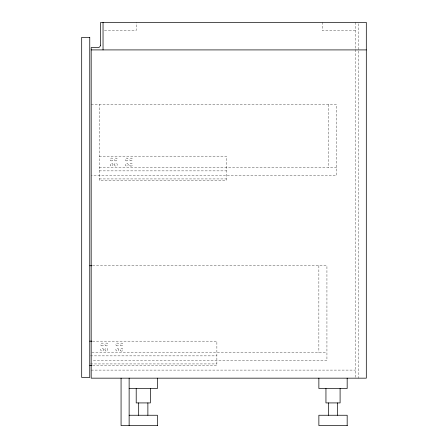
<?xml version="1.0" encoding="UTF-8"?>
<svg xmlns="http://www.w3.org/2000/svg" width="448" height="448" viewBox="0 0 448 448"><rect width="100%" height="100%" fill="white"/><g stroke="black" fill="none" stroke-linecap="round" stroke-linejoin="round"><path stroke-width="0.34" stroke-dasharray="2.24 1.68" d="M104.423 30.464L136.242 30.464L136.242 22.4M355.398 30.464L322.19 30.464L322.19 22.4M91.179 104.462L336.42 104.462L336.42 175.616L91.179 175.616M99.243 156.167L226.374 156.167L226.374 180.359L99.243 180.359L99.243 104.462M99.243 167.552L336.42 167.552M99.243 170.873L226.374 170.873M99.243 178.937L226.374 178.937M92.557 265.742L326.934 265.742L326.934 360.612L91.857 360.612M92.551 341.163L216.882 341.163L216.882 365.355L92.551 365.355M91.857 352.548L326.934 352.548M90.457 355.869L216.882 355.869M90.457 363.933L216.882 363.933M91.179 370.098L355.398 370.098M358.243 23.8L358.243 50.355M358.243 51.055L358.243 378.162M355.398 22.4L355.398 48.961M355.398 49.661L355.398 377.49M328.356 104.462L328.356 167.552M318.87 265.742L318.87 352.548M114.458 164.394L114.425 164.763A1.422 1.422 0 0 0 117.236 165.021L117.27 164.651A1.422 1.422 0 0 0 114.458 164.394M104.972 349.39L104.938 349.759A1.422 1.422 0 0 0 107.75 350.017L107.783 349.647A1.422 1.422 0 0 0 104.972 349.39M128.178 164.741L128.139 164.377A1.422 1.422 0 0 0 125.334 164.668L125.373 165.038A1.422 1.422 0 0 0 128.178 164.741M118.692 349.742L118.653 349.373A1.422 1.422 0 0 0 115.847 349.664L115.886 350.034A1.422 1.422 0 0 0 118.692 349.742M112.997 164.825L112.98 164.455A1.422 1.422 0 0 0 110.158 164.59L110.18 164.959A1.422 1.422 0 0 0 112.997 164.825M103.51 349.821L103.494 349.451A1.422 1.422 0 0 0 100.671 349.586L100.688 349.955A1.422 1.422 0 0 0 103.51 349.821M130.06 160.468A1.378 1.378 0 0 0 132.362 159.835A1.378 1.378 0 0 0 130.665 158.161A1.378 1.378 0 0 0 130.06 160.468M130.318 165.939A1.422 1.422 0 0 0 132.451 164.707A1.422 1.422 0 0 0 130.318 163.475A1.422 1.422 0 0 0 130.318 165.939M125.793 160.535A1.422 1.422 0 0 0 128.145 159.796A1.422 1.422 0 0 0 126.33 158.133A1.422 1.422 0 0 0 125.793 160.535M114.839 160.496A1.422 1.422 0 0 0 117.225 159.858A1.422 1.422 0 0 0 115.478 158.116A1.422 1.422 0 0 0 114.839 160.496M110.863 160.72A1.422 1.422 0 0 0 113.002 159.488A1.422 1.422 0 0 0 110.869 158.256A1.422 1.422 0 0 0 110.863 160.72M120.574 345.464A1.378 1.378 0 0 0 122.875 344.837A1.378 1.378 0 0 0 121.173 343.157A1.378 1.378 0 0 0 120.574 345.464M120.534 350.711A1.422 1.422 0 0 0 122.914 350.073A1.422 1.422 0 0 0 121.173 348.331A1.422 1.422 0 0 0 120.534 350.711M116.306 345.531A1.422 1.422 0 0 0 118.658 344.798A1.422 1.422 0 0 0 116.844 343.129A1.422 1.422 0 0 0 116.306 345.531M105.353 345.492A1.422 1.422 0 0 0 107.733 344.854A1.422 1.422 0 0 0 105.991 343.112A1.422 1.422 0 0 0 105.353 345.492M101.377 345.716A1.422 1.422 0 0 0 103.516 344.49A1.422 1.422 0 0 0 101.382 343.252A1.422 1.422 0 0 0 101.377 345.716"/><path stroke-width="0.67" d="M91.179 49.913L366.307 49.913M89.757 265.742L91.857 265.742M89.757 341.163L91.851 341.163M89.757 365.355L91.851 365.355M129.13 388.511L157.427 388.511L157.427 378.162M129.13 415.251L157.427 415.251L157.427 425.6M157.59 425.6L121.066 425.6L121.066 378.162M347.334 425.6L318.87 425.6L318.87 415.251L347.172 415.251L347.172 425.6M347.172 378.162L347.172 388.511L318.87 388.511L318.87 378.162M340.094 388.511L340.094 402.926L325.948 402.926L325.948 388.511M337.618 402.926L337.618 415.251M328.423 402.926L328.423 415.251M150.354 388.511L150.354 402.926L136.203 402.926L136.203 388.511M147.879 402.926L147.879 415.251M138.678 402.926L138.678 415.251M129.13 378.162L129.13 425.6M103.04 22.4L103.04 49.913M100.666 45.17C100.038 49.515 93.85 46.816 91.179 47.538L91.179 378.162L366.307 378.162L366.307 22.4L100.666 22.4L100.666 45.17M89.757 37.341L81.693 37.341L81.693 377.451L89.757 377.451L89.757 37.341"/></g></svg>
